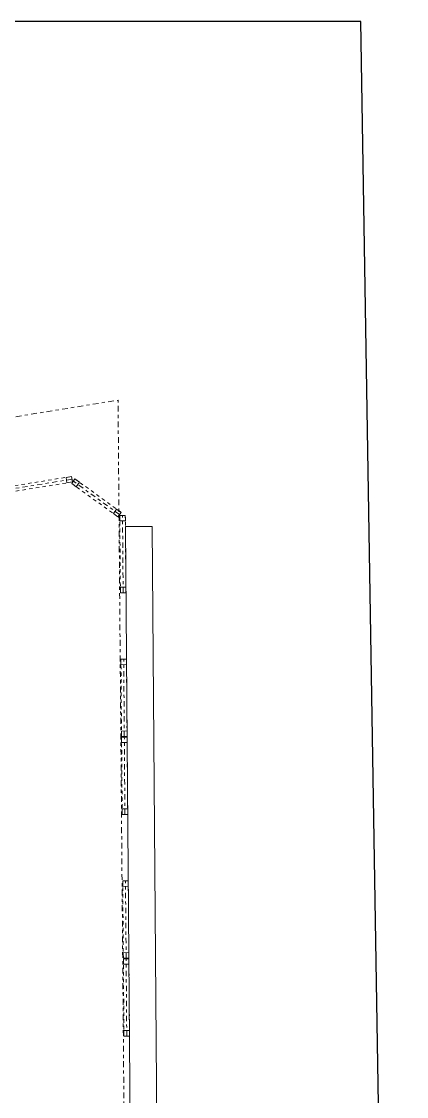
# Model space of a CAD drawing. Header units: inches. Extents: x 1693 to 10990, y 1878 to 5055.
# Drawn here: x 10318.18 to 10329.93, y 4387.6 to 4420.41 of the extents above; entities that cross this region are included whole.
import ezdxf

# ---------------------------------------------------------------- set-up
doc = ezdxf.new("R2010")
doc.units = ezdxf.units.IN
for name, pattern in [('Línea Oculta', [0.15875, 0.105833, -0.052917]), ('Punto & Raya', [0.335139, 0.176389, -0.088194, 0, -0.070556]), ('Punto & Rayas', [0.335139, 0.15875, -0.088194, 0, -0.088194])]:
    doc.linetypes.add(name, pattern=pattern)
for name, color, linetype, lineweight, true_color in [('CERCO F-COLUMNAS_Pluma_Nº__88', 7, 'Continuous', 20, 0xfd4435), ('CERCO F-VIGAS_Pluma_Nº__69', 7, 'Continuous', 5, 0x71cebe), ('CERCO F-VIGAS_Pluma_Nº__90', 7, 'Continuous', 5, 0x00bfbf), ('CUBIERTA CALAMINON Y TRANSLUCIDO_Pluma_Nº__92', 7, 'Continuous', 13, 0xbf8080)]:
    doc.layers.add(name, color=color, linetype=linetype, lineweight=lineweight, true_color=true_color)
doc.layers.add('PROYECC', color=10, linetype='Punto & Raya', lineweight=0)

msp = doc.modelspace()

# ---------------------------------------------------------------- linework, layer by layer
at = {"color": 4, "linetype": 'ByBlock', "lineweight": 25, "elevation": -0.291}
msp.add_lwpolyline([(10251.525, 4334.938), (10329.934, 4334.938), (10328.536, 4420.411), (10250.127, 4420.411)], close=True, dxfattribs=at)
at = {"layer": 'CERCO F-COLUMNAS_Pluma_Nº__88', "color": 20, "linetype": 'Continuous', "lineweight": 20, "true_color": 0xfd4435}
for points in [[(10319.733, 4406.355), (10319.566, 4406.328), (10319.539, 4406.495), (10319.706, 4406.522)], [(10319.849, 4406.21), (10319.712, 4406.309), (10319.811, 4406.446), (10319.948, 4406.347)], [(10321.122, 4405.291), (10320.985, 4405.39), (10321.084, 4405.526), (10321.221, 4405.428)], [(10321.18, 4405.166), (10321.179, 4405.335), (10321.348, 4405.336), (10321.349, 4405.167)], [(10321.198, 4402.972), (10321.197, 4403.141), (10321.365, 4403.142), (10321.367, 4402.973)], [(10321.216, 4400.778), (10321.214, 4400.947), (10321.383, 4400.948), (10321.385, 4400.78)], [(10321.233, 4398.584), (10321.232, 4398.753), (10321.401, 4398.755), (10321.402, 4398.586)], [(10321.235, 4398.399), (10321.234, 4398.568), (10321.402, 4398.569), (10321.404, 4398.4)], [(10321.253, 4396.205), (10321.251, 4396.374), (10321.42, 4396.375), (10321.421, 4396.206)], [(10321.27, 4394.011), (10321.269, 4394.18), (10321.438, 4394.181), (10321.439, 4394.013)], [(10321.288, 4391.817), (10321.287, 4391.986), (10321.456, 4391.988), (10321.457, 4391.819)], [(10321.29, 4391.632), (10321.288, 4391.801), (10321.457, 4391.802), (10321.458, 4391.633)], [(10321.307, 4389.438), (10321.306, 4389.607), (10321.475, 4389.608), (10321.476, 4389.439)]]:
    msp.add_lwpolyline(points, close=True, dxfattribs=at)
at = {"layer": 'CERCO F-VIGAS_Pluma_Nº__69', "color": 123, "linetype": 'Punto & Rayas', "lineweight": 5, "true_color": 0x71cebe}
for p, q in [((10319.72, 4406.439), (10317.387, 4406.062)), ((10321.172, 4405.359), (10319.762, 4406.378)), ((10321.282, 4402.973), (10321.263, 4405.335)), ((10321.318, 4398.585), (10321.299, 4400.948)), ((10321.337, 4396.206), (10321.318, 4398.568)), ((10321.373, 4391.818), (10321.353, 4394.181)), ((10321.392, 4389.439), (10321.373, 4391.801))]:
    msp.add_line(p, q, dxfattribs=at)
at = {"layer": 'CERCO F-VIGAS_Pluma_Nº__90', "color": 132, "linetype": 'Línea Oculta', "lineweight": 5, "true_color": 0x00bfbf}
for p, q in [((10319.706, 4406.522), (10317.374, 4406.146)), ((10319.706, 4406.522), (10319.733, 4406.355)), ((10319.811, 4406.446), (10319.712, 4406.309)), ((10321.221, 4405.428), (10319.811, 4406.446)), ((10319.733, 4406.355), (10317.4, 4405.979)), ((10321.122, 4405.291), (10319.712, 4406.309)), ((10321.221, 4405.428), (10321.122, 4405.291)), ((10321.348, 4405.336), (10321.179, 4405.335)), ((10321.198, 4402.972), (10321.179, 4405.335)), ((10321.367, 4402.973), (10321.348, 4405.336)), ((10321.367, 4402.973), (10321.198, 4402.972)), ((10321.383, 4400.948), (10321.214, 4400.947)), ((10321.233, 4398.584), (10321.214, 4400.947)), ((10321.402, 4398.586), (10321.383, 4400.948)), ((10321.402, 4398.586), (10321.233, 4398.584)), ((10321.402, 4398.569), (10321.234, 4398.568)), ((10321.253, 4396.205), (10321.234, 4398.568)), ((10321.421, 4396.206), (10321.402, 4398.569)), ((10321.421, 4396.206), (10321.253, 4396.205)), ((10321.438, 4394.181), (10321.269, 4394.18)), ((10321.288, 4391.817), (10321.269, 4394.18)), ((10321.457, 4391.819), (10321.438, 4394.181)), ((10321.457, 4391.819), (10321.288, 4391.817)), ((10321.457, 4391.802), (10321.288, 4391.801)), ((10321.307, 4389.438), (10321.288, 4391.801)), ((10321.476, 4389.439), (10321.457, 4391.802)), ((10321.476, 4389.439), (10321.307, 4389.438))]:
    msp.add_line(p, q, dxfattribs=at)
at = {"layer": 'CUBIERTA CALAMINON Y TRANSLUCIDO_Pluma_Nº__92', "color": 23, "linetype": 'Continuous', "lineweight": 13, "true_color": 0xbf8080, "flags": 128}
for points in [[(10321.35, 4404.997), (10322.168, 4404.997)], [(10321.562, 4378.8), (10321.35, 4404.997)], [(10321.35, 4404.997), (10321.562, 4378.8)], [(10322.168, 4404.997), (10322.372, 4378.806)]]:
    msp.add_lwpolyline(points, dxfattribs=at)
at = {"layer": 'PROYECC', "flags": 128}
msp.add_lwpolyline([(10321.734, 4336.093), (10321.126, 4408.851), (10257.755, 4398.616), (10257.754, 4363.711), (10292.558, 4360.827), (10290.711, 4338.7)], close=True, dxfattribs=at)

doc.saveas('drawing.dxf')
